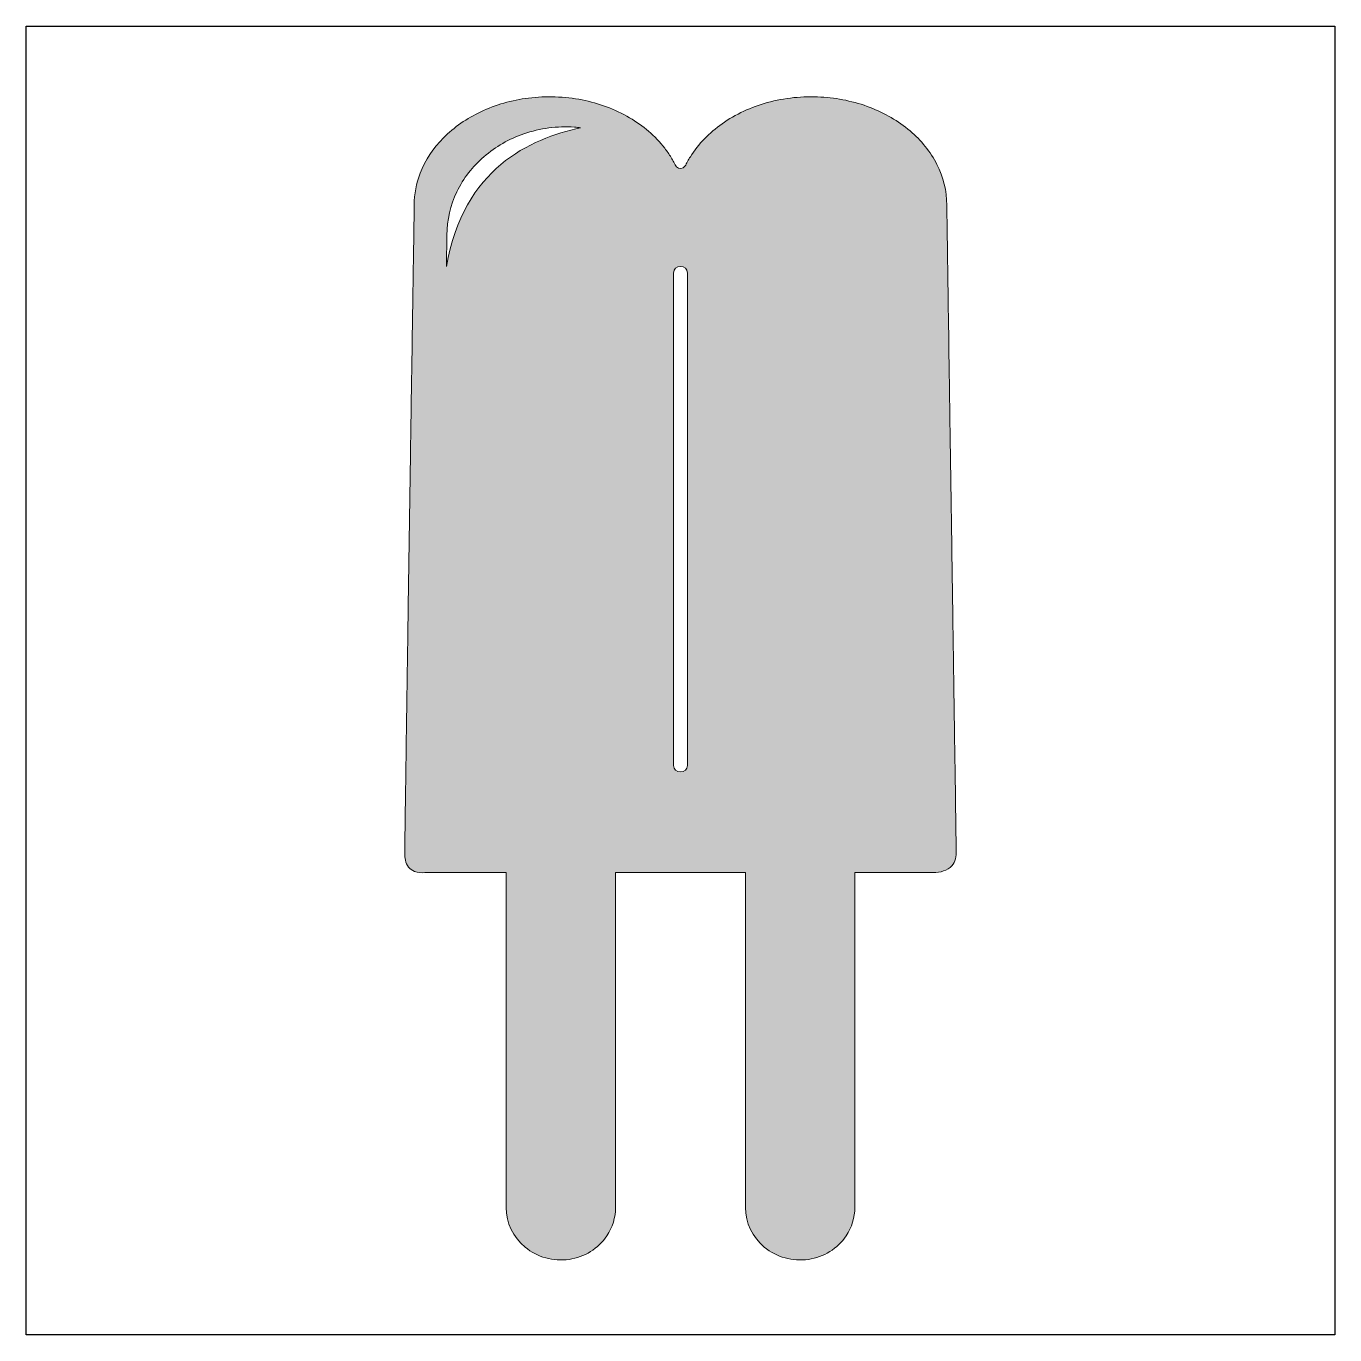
# Model space of a CAD drawing. Header units: inches. Extents: x 0 to 114, y 0 to 114.
import ezdxf

# ---------------------------------------------------------------- set-up
doc = ezdxf.new("R2010")
doc.units = ezdxf.units.IN
doc.header["$MEASUREMENT"] = 0
doc.layers.add('Image Background', color=7, linetype='Continuous')
doc.layers.add('Layer 1', color=7, linetype='Continuous')
picture_1 = doc.add_image_def('image1.png', size_in_pixel=(1350, 1350))

msp = doc.modelspace()

# ---------------------------------------------------------------- hatches: boundary and pattern name
at = {"layer": 'Layer 1', "true_color": 0xf8b3bd}
h = msp.add_hatch(color=231, dxfattribs=at)
h.dxf.hatch_style = 2
edge = h.paths.add_edge_path()
edge.add_spline(control_points=[(79.55, 102.22), (78.98, 103.34), (78.17, 104.33), (77.21, 105.15), (76.17, 106.03), (74.98, 106.71), (73.71, 107.2), (72.33, 107.73), (70.87, 108.03), (69.4, 108.11), (67.82, 108.2), (66.24, 108.04), (64.72, 107.62), (63.32, 107.23), (61.97, 106.62), (60.78, 105.77), (59.68, 105), (58.72, 104.03), (58.01, 102.89), (57.92, 102.76), (57.84, 102.62), (57.77, 102.48), (57.69, 102.34), (57.63, 102.18), (57.54, 102.06), (57.36, 101.84), (57, 101.8), (56.8, 102.01), (56.7, 102.12), (56.64, 102.28), (56.57, 102.41), (56.5, 102.55), (56.42, 102.69), (56.33, 102.83), (56.16, 103.11), (55.98, 103.38), (55.78, 103.64), (54.94, 104.72), (53.88, 105.61), (52.7, 106.3), (51.42, 107.06), (50.01, 107.57), (48.55, 107.86), (47.01, 108.16), (45.42, 108.21), (43.86, 108.02), (42.42, 107.84), (41.01, 107.44), (39.7, 106.82), (38.5, 106.25), (37.38, 105.49), (36.44, 104.54), (35.57, 103.66), (34.85, 102.61), (34.41, 101.45), (34.07, 100.56), (33.89, 99.62), (33.89, 98.68), (33.89, 98.61), (33.89, 98.54), (33.89, 98.46), (33.89, 98.26), (33.89, 98.05), (33.88, 97.84), (33.88, 97.51), (33.87, 97.18), (33.87, 96.84), (33.86, 96.4), (33.85, 95.95), (33.85, 95.5), (33.84, 94.95), (33.83, 94.4), (33.82, 93.84), (33.81, 93.2), (33.8, 92.55), (33.79, 91.91), (33.78, 91.18), (33.77, 90.45), (33.76, 89.72), (33.75, 88.91), (33.74, 88.11), (33.72, 87.31), (33.71, 86.45), (33.7, 85.58), (33.68, 84.72), (33.67, 83.8), (33.66, 82.88), (33.64, 81.97), (33.63, 81.01), (33.61, 80.05), (33.6, 79.1), (33.58, 78.11), (33.57, 77.12), (33.56, 76.13), (33.54, 75.12), (33.53, 74.11), (33.51, 73.1), (33.49, 72.09), (33.48, 71.07), (33.46, 70.05), (33.45, 69.03), (33.43, 68.02), (33.42, 67), (33.4, 65.99), (33.39, 64.99), (33.37, 63.98), (33.36, 63), (33.35, 62.01), (33.33, 61.03), (33.32, 60.08), (33.3, 59.13), (33.29, 58.17), (33.28, 57.27), (33.26, 56.36), (33.25, 55.45), (33.24, 54.59), (33.22, 53.74), (33.21, 52.88), (33.2, 52.09), (33.19, 51.3), (33.18, 50.51), (33.17, 49.79), (33.16, 49.08), (33.15, 48.36), (33.14, 47.73), (33.13, 47.1), (33.12, 46.46), (33.11, 45.93), (33.11, 45.39), (33.1, 44.86), (33.09, 44.43), (33.09, 44), (33.08, 43.57), (33.08, 43.25), (33.07, 42.94), (33.07, 42.63), (33.07, 42.44), (33.07, 42.25), (33.06, 42.07), (33.06, 41.86), (33.07, 41.65), (33.12, 41.45), (33.22, 41), (33.5, 40.64), (33.93, 40.48), (34.21, 40.37), (34.53, 40.34), (34.83, 40.38), (34.83, 40.38), (41.92, 40.38), (41.92, 40.38), (41.92, 40.38), (41.92, 11.13), (41.92, 11.13), (41.92, 9.79), (42.54, 8.51), (43.57, 7.66), (44.63, 6.77), (46.05, 6.39), (47.42, 6.59), (48.75, 6.78), (49.97, 7.53), (50.72, 8.65), (51.21, 9.38), (51.48, 10.25), (51.48, 11.13), (51.48, 11.13), (51.48, 40.38), (51.48, 40.38), (51.48, 40.38), (56.76, 40.38), (56.76, 40.38), (56.76, 40.38), (57.54, 40.38), (57.54, 40.38), (57.54, 40.38), (62.82, 40.38), (62.82, 40.38), (62.82, 40.38), (62.82, 11.13), (62.82, 11.13), (62.82, 9.79), (63.44, 8.51), (64.47, 7.66), (65.53, 6.77), (66.96, 6.39), (68.32, 6.59), (69.65, 6.78), (70.87, 7.53), (71.62, 8.65), (72.11, 9.38), (72.38, 10.25), (72.38, 11.13), (72.38, 11.13), (72.38, 40.38), (72.38, 40.38), (72.38, 40.38), (79.02, 40.38), (79.02, 40.38), (79.59, 40.33), (80.26, 40.46), (80.71, 40.83), (81.09, 41.15), (81.24, 41.62), (81.24, 42.11), (81.24, 42.16), (81.23, 42.22), (81.23, 42.27), (81.23, 42.48), (81.23, 42.69), (81.22, 42.9), (81.22, 43.24), (81.21, 43.57), (81.21, 43.91), (81.2, 44.36), (81.2, 44.81), (81.19, 45.26), (81.18, 45.82), (81.17, 46.37), (81.17, 46.93), (81.16, 47.58), (81.15, 48.22), (81.14, 48.87), (81.13, 49.61), (81.12, 50.34), (81.1, 51.07), (81.09, 51.88), (81.08, 52.68), (81.07, 53.49), (81.06, 54.35), (81.04, 55.22), (81.03, 56.09), (81.02, 57.01), (81, 57.93), (80.99, 58.85), (80.98, 59.81), (80.96, 60.77), (80.95, 61.73), (80.93, 62.72), (80.92, 63.71), (80.91, 64.7), (80.89, 65.71), (80.88, 66.72), (80.86, 67.73), (80.85, 68.74), (80.83, 69.76), (80.82, 70.78), (80.8, 71.8), (80.79, 72.82), (80.77, 73.84), (80.76, 74.84), (80.74, 75.85), (80.73, 76.85), (80.71, 77.84), (80.7, 78.82), (80.68, 79.8), (80.67, 80.75), (80.66, 81.7), (80.64, 82.65), (80.63, 83.56), (80.62, 84.46), (80.6, 85.37), (80.59, 86.22), (80.58, 87.07), (80.57, 87.92), (80.55, 88.71), (80.54, 89.5), (80.53, 90.28), (80.52, 90.99), (80.51, 91.7), (80.5, 92.41), (80.49, 93.04), (80.48, 93.66), (80.47, 94.29), (80.46, 94.82), (80.46, 95.34), (80.45, 95.87), (80.44, 96.29), (80.44, 96.71), (80.43, 97.13), (80.43, 97.43), (80.42, 97.74), (80.42, 98.04), (80.41, 98.21), (80.41, 98.39), (80.41, 98.56), (80.41, 98.6), (80.41, 98.64), (80.41, 98.68), (80.41, 99.91), (80.11, 101.12), (79.55, 102.22)], knot_values=[0, 0, 0, 0, 1, 1, 1, 2, 2, 2, 3, 3, 3, 4, 4, 4, 5, 5, 5, 6, 6, 6, 7, 7, 7, 8, 8, 8, 9, 9, 9, 10, 10, 10, 11, 11, 11, 12, 12, 12, 13, 13, 13, 14, 14, 14, 15, 15, 15, 16, 16, 16, 17, 17, 17, 18, 18, 18, 19, 19, 19, 20, 20, 20, 21, 21, 21, 22, 22, 22, 23, 23, 23, 24, 24, 24, 25, 25, 25, 26, 26, 26, 27, 27, 27, 28, 28, 28, 29, 29, 29, 30, 30, 30, 31, 31, 31, 32, 32, 32, 33, 33, 33, 34, 34, 34, 35, 35, 35, 36, 36, 36, 37, 37, 37, 38, 38, 38, 39, 39, 39, 40, 40, 40, 41, 41, 41, 42, 42, 42, 43, 43, 43, 44, 44, 44, 45, 45, 45, 46, 46, 46, 47, 47, 47, 48, 48, 48, 49, 49, 49, 50, 50, 50, 51, 51, 51, 52, 52, 52, 53, 53, 53, 54, 54, 54, 55, 55, 55, 56, 56, 56, 57, 57, 57, 58, 58, 58, 59, 59, 59, 60, 60, 60, 61, 61, 61, 62, 62, 62, 63, 63, 63, 64, 64, 64, 65, 65, 65, 66, 66, 66, 67, 67, 67, 68, 68, 68, 69, 69, 69, 70, 70, 70, 71, 71, 71, 72, 72, 72, 73, 73, 73, 74, 74, 74, 75, 75, 75, 76, 76, 76, 77, 77, 77, 78, 78, 78, 79, 79, 79, 80, 80, 80, 81, 81, 81, 82, 82, 82, 83, 83, 83, 84, 84, 84, 85, 85, 85, 86, 86, 86, 87, 87, 87, 88, 88, 88, 89, 89, 89, 90, 90, 90, 91, 91, 91, 92, 92, 92, 93, 93, 93, 94, 94, 94, 95, 95, 95, 96, 96, 96, 97, 97, 97, 97], degree=3, periodic=1)
edge = h.paths.add_edge_path()
edge.add_spline(control_points=[(36.75, 96.05), (36.75, 97.36), (37.05, 98.66), (37.62, 99.84), (38.18, 101.01), (39, 102.05), (39.98, 102.9), (41, 103.78), (42.19, 104.46), (43.47, 104.9), (44.88, 105.38), (46.39, 105.58), (47.89, 105.48), (48.07, 105.47), (48.25, 105.45), (48.43, 105.43), (43.97, 104.43), (38.22, 101.93), (36.71, 93.31), (36.73, 95.05), (36.75, 96.05), (36.75, 96.05)], knot_values=[0, 0, 0, 0, 1, 1, 1, 2, 2, 2, 3, 3, 3, 4, 4, 4, 5, 5, 5, 6, 6, 6, 7, 7, 7, 7], degree=3, periodic=1)
edge = h.paths.add_edge_path()
edge.add_spline(control_points=[(56.53, 49.73), (56.53, 49.73), (56.53, 92.74), (56.53, 92.74), (56.53, 93.49), (57.77, 93.49), (57.77, 92.74), (57.77, 92.74), (57.77, 49.73), (57.77, 49.73), (57.77, 48.98), (56.53, 48.98), (56.53, 49.73)], knot_values=[0, 0, 0, 0, 1, 1, 1, 2, 2, 2, 3, 3, 3, 4, 4, 4, 4], degree=3, periodic=1)

# ---------------------------------------------------------------- linework, layer by layer
at = {"layer": 'Layer 1', "lineweight": 0}
for points, knots in [([(79.55, 102.22), (78.98, 103.34), (78.17, 104.33), (77.21, 105.15), (76.17, 106.03), (74.98, 106.71), (73.71, 107.2), (72.33, 107.73), (70.87, 108.03), (69.4, 108.11), (67.82, 108.2), (66.24, 108.04), (64.72, 107.62), (63.32, 107.23), (61.97, 106.62), (60.78, 105.77), (59.68, 105), (58.72, 104.03), (58.01, 102.89), (57.92, 102.76), (57.84, 102.62), (57.77, 102.48), (57.69, 102.34), (57.63, 102.18), (57.54, 102.06), (57.36, 101.84), (57, 101.8), (56.8, 102.01), (56.7, 102.12), (56.64, 102.28), (56.57, 102.41), (56.5, 102.55), (56.42, 102.69), (56.33, 102.83), (56.16, 103.11), (55.98, 103.38), (55.78, 103.64), (54.94, 104.72), (53.88, 105.61), (52.7, 106.3), (51.42, 107.06), (50.01, 107.57), (48.55, 107.86), (47.01, 108.16), (45.42, 108.21), (43.86, 108.02), (42.42, 107.84), (41.01, 107.44), (39.7, 106.82), (38.5, 106.25), (37.38, 105.49), (36.44, 104.54), (35.57, 103.66), (34.85, 102.61), (34.41, 101.45), (34.07, 100.56), (33.89, 99.62), (33.89, 98.68), (33.89, 98.61), (33.89, 98.54), (33.89, 98.46), (33.89, 98.26), (33.89, 98.05), (33.88, 97.84), (33.88, 97.51), (33.87, 97.18), (33.87, 96.84), (33.86, 96.4), (33.85, 95.95), (33.85, 95.5), (33.84, 94.95), (33.83, 94.4), (33.82, 93.84), (33.81, 93.2), (33.8, 92.55), (33.79, 91.91), (33.78, 91.18), (33.77, 90.45), (33.76, 89.72), (33.75, 88.91), (33.74, 88.11), (33.72, 87.31), (33.71, 86.45), (33.7, 85.58), (33.68, 84.72), (33.67, 83.8), (33.66, 82.88), (33.64, 81.97), (33.63, 81.01), (33.61, 80.05), (33.6, 79.1), (33.58, 78.11), (33.57, 77.12), (33.56, 76.13), (33.54, 75.12), (33.53, 74.11), (33.51, 73.1), (33.49, 72.09), (33.48, 71.07), (33.46, 70.05), (33.45, 69.03), (33.43, 68.02), (33.42, 67), (33.4, 65.99), (33.39, 64.99), (33.37, 63.98), (33.36, 63), (33.35, 62.01), (33.33, 61.03), (33.32, 60.08), (33.3, 59.13), (33.29, 58.17), (33.28, 57.27), (33.26, 56.36), (33.25, 55.45), (33.24, 54.59), (33.22, 53.74), (33.21, 52.88), (33.2, 52.09), (33.19, 51.3), (33.18, 50.51), (33.17, 49.79), (33.16, 49.08), (33.15, 48.36), (33.14, 47.73), (33.13, 47.1), (33.12, 46.46), (33.11, 45.93), (33.11, 45.39), (33.1, 44.86), (33.09, 44.43), (33.09, 44), (33.08, 43.57), (33.08, 43.25), (33.07, 42.94), (33.07, 42.63), (33.07, 42.44), (33.07, 42.25), (33.06, 42.07), (33.06, 41.86), (33.07, 41.65), (33.12, 41.45), (33.22, 41), (33.5, 40.64), (33.93, 40.48), (34.21, 40.37), (34.53, 40.34), (34.83, 40.38), (34.83, 40.38), (41.92, 40.38), (41.92, 40.38), (41.92, 40.38), (41.92, 11.13), (41.92, 11.13), (41.92, 9.79), (42.54, 8.51), (43.57, 7.66), (44.63, 6.77), (46.05, 6.39), (47.42, 6.59), (48.75, 6.78), (49.97, 7.53), (50.72, 8.65), (51.21, 9.38), (51.48, 10.25), (51.48, 11.13), (51.48, 11.13), (51.48, 40.38), (51.48, 40.38), (51.48, 40.38), (56.76, 40.38), (56.76, 40.38), (56.76, 40.38), (57.54, 40.38), (57.54, 40.38), (57.54, 40.38), (62.82, 40.38), (62.82, 40.38), (62.82, 40.38), (62.82, 11.13), (62.82, 11.13), (62.82, 9.79), (63.44, 8.51), (64.47, 7.66), (65.53, 6.77), (66.96, 6.39), (68.32, 6.59), (69.65, 6.78), (70.87, 7.53), (71.62, 8.65), (72.11, 9.38), (72.38, 10.25), (72.38, 11.13), (72.38, 11.13), (72.38, 40.38), (72.38, 40.38), (72.38, 40.38), (79.02, 40.38), (79.02, 40.38), (79.59, 40.33), (80.26, 40.46), (80.71, 40.83), (81.09, 41.15), (81.24, 41.62), (81.24, 42.11), (81.24, 42.16), (81.23, 42.22), (81.23, 42.27), (81.23, 42.48), (81.23, 42.69), (81.22, 42.9), (81.22, 43.24), (81.21, 43.57), (81.21, 43.91), (81.2, 44.36), (81.2, 44.81), (81.19, 45.26), (81.18, 45.82), (81.17, 46.37), (81.17, 46.93), (81.16, 47.58), (81.15, 48.22), (81.14, 48.87), (81.13, 49.61), (81.12, 50.34), (81.1, 51.07), (81.09, 51.88), (81.08, 52.68), (81.07, 53.49), (81.06, 54.35), (81.04, 55.22), (81.03, 56.09), (81.02, 57.01), (81, 57.93), (80.99, 58.85), (80.98, 59.81), (80.96, 60.77), (80.95, 61.73), (80.93, 62.72), (80.92, 63.71), (80.91, 64.7), (80.89, 65.71), (80.88, 66.72), (80.86, 67.73), (80.85, 68.74), (80.83, 69.76), (80.82, 70.78), (80.8, 71.8), (80.79, 72.82), (80.77, 73.84), (80.76, 74.84), (80.74, 75.85), (80.73, 76.85), (80.71, 77.84), (80.7, 78.82), (80.68, 79.8), (80.67, 80.75), (80.66, 81.7), (80.64, 82.65), (80.63, 83.56), (80.62, 84.46), (80.6, 85.37), (80.59, 86.22), (80.58, 87.07), (80.57, 87.92), (80.55, 88.71), (80.54, 89.5), (80.53, 90.28), (80.52, 90.99), (80.51, 91.7), (80.5, 92.41), (80.49, 93.04), (80.48, 93.66), (80.47, 94.29), (80.46, 94.82), (80.46, 95.34), (80.45, 95.87), (80.44, 96.29), (80.44, 96.71), (80.43, 97.13), (80.43, 97.43), (80.42, 97.74), (80.42, 98.04), (80.41, 98.21), (80.41, 98.39), (80.41, 98.56), (80.41, 98.6), (80.41, 98.64), (80.41, 98.68), (80.41, 99.91), (80.11, 101.12), (79.55, 102.22)], [0, 0, 0, 0, 1, 1, 1, 2, 2, 2, 3, 3, 3, 4, 4, 4, 5, 5, 5, 6, 6, 6, 7, 7, 7, 8, 8, 8, 9, 9, 9, 10, 10, 10, 11, 11, 11, 12, 12, 12, 13, 13, 13, 14, 14, 14, 15, 15, 15, 16, 16, 16, 17, 17, 17, 18, 18, 18, 19, 19, 19, 20, 20, 20, 21, 21, 21, 22, 22, 22, 23, 23, 23, 24, 24, 24, 25, 25, 25, 26, 26, 26, 27, 27, 27, 28, 28, 28, 29, 29, 29, 30, 30, 30, 31, 31, 31, 32, 32, 32, 33, 33, 33, 34, 34, 34, 35, 35, 35, 36, 36, 36, 37, 37, 37, 38, 38, 38, 39, 39, 39, 40, 40, 40, 41, 41, 41, 42, 42, 42, 43, 43, 43, 44, 44, 44, 45, 45, 45, 46, 46, 46, 47, 47, 47, 48, 48, 48, 49, 49, 49, 50, 50, 50, 51, 51, 51, 52, 52, 52, 53, 53, 53, 54, 54, 54, 55, 55, 55, 56, 56, 56, 57, 57, 57, 58, 58, 58, 59, 59, 59, 60, 60, 60, 61, 61, 61, 62, 62, 62, 63, 63, 63, 64, 64, 64, 65, 65, 65, 66, 66, 66, 67, 67, 67, 68, 68, 68, 69, 69, 69, 70, 70, 70, 71, 71, 71, 72, 72, 72, 73, 73, 73, 74, 74, 74, 75, 75, 75, 76, 76, 76, 77, 77, 77, 78, 78, 78, 79, 79, 79, 80, 80, 80, 81, 81, 81, 82, 82, 82, 83, 83, 83, 84, 84, 84, 85, 85, 85, 86, 86, 86, 87, 87, 87, 88, 88, 88, 89, 89, 89, 90, 90, 90, 91, 91, 91, 92, 92, 92, 93, 93, 93, 94, 94, 94, 95, 95, 95, 96, 96, 96, 97, 97, 97, 97]), ([(36.75, 96.05), (36.75, 97.36), (37.05, 98.66), (37.62, 99.84), (38.18, 101.01), (39, 102.05), (39.98, 102.9), (41, 103.78), (42.19, 104.46), (43.47, 104.9), (44.88, 105.38), (46.39, 105.58), (47.89, 105.48), (48.07, 105.47), (48.25, 105.45), (48.43, 105.43), (43.97, 104.43), (38.22, 101.93), (36.71, 93.31), (36.73, 95.05), (36.75, 96.05), (36.75, 96.05)], [0, 0, 0, 0, 1, 1, 1, 2, 2, 2, 3, 3, 3, 4, 4, 4, 5, 5, 5, 6, 6, 6, 7, 7, 7, 7]), ([(56.53, 49.73), (56.53, 49.73), (56.53, 92.74), (56.53, 92.74), (56.53, 93.49), (57.77, 93.49), (57.77, 92.74), (57.77, 92.74), (57.77, 49.73), (57.77, 49.73), (57.77, 48.98), (56.53, 48.98), (56.53, 49.73)], [0, 0, 0, 0, 1, 1, 1, 2, 2, 2, 3, 3, 3, 4, 4, 4, 4])]:
    msp.add_open_spline(points, degree=3, knots=knots, dxfattribs=at)

# ---------------------------------------------------------------- pictures from other files: only their frames are drawn
at = {"layer": 'Image Background'}
image = msp.add_image(picture_1, insert=(0, 0), size_in_units=(114.3, 114.3), dxfattribs=at)

doc.saveas('drawing.dxf')
